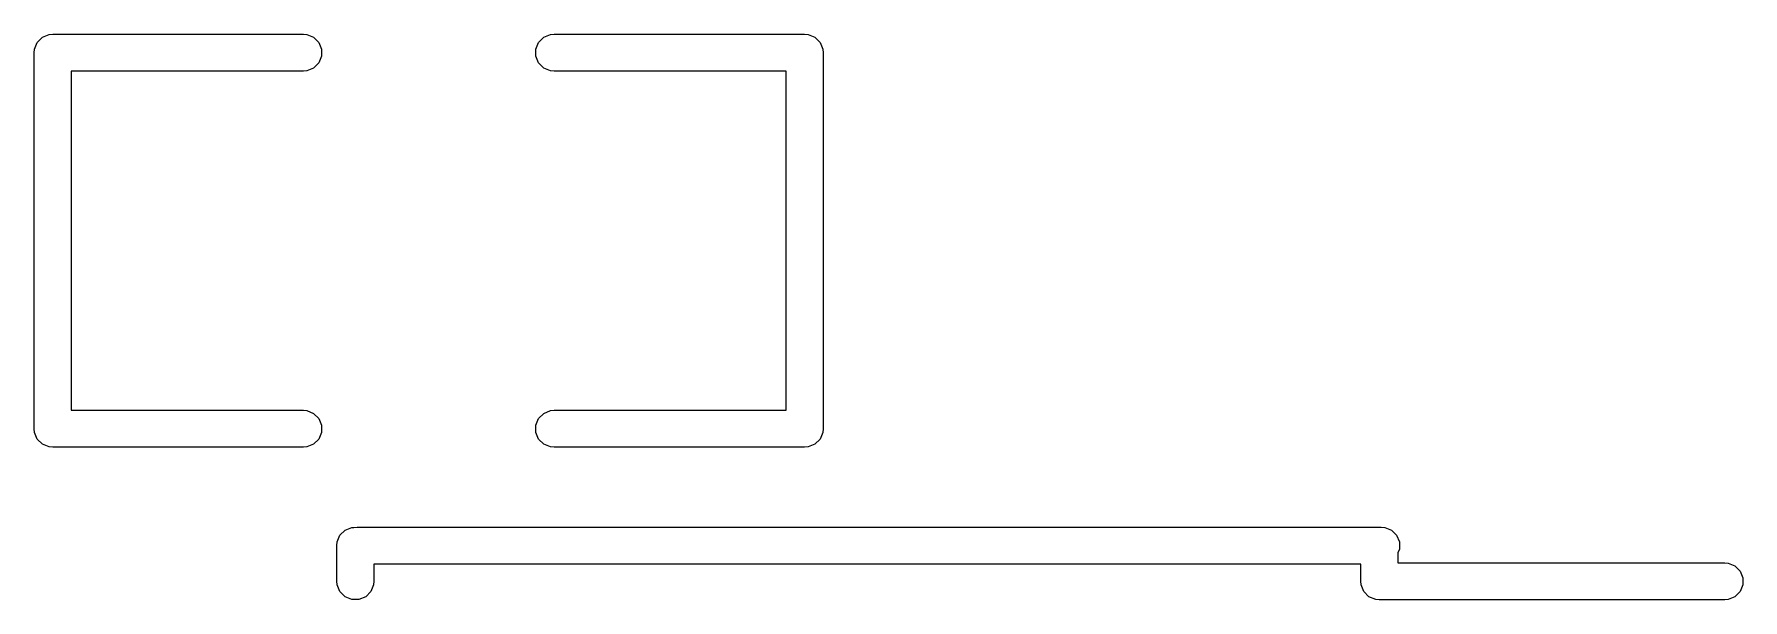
# Model space of a CAD drawing. Extents: x -2.1 to 1.75, y 0.25 to 2.72.
# Drawn here: x 0.3207 to 0.5934, y 2.3127 to 2.403 of the extents above; entities that cross this region are included whole.
import ezdxf

# ---------------------------------------------------------------- set-up
doc = ezdxf.new("R2010")
doc.units = 0
doc.header["$MEASUREMENT"] = 0
doc.layers.add('BLACK', color=7, linetype='CONTINUOUS')

msp = doc.modelspace()

# ---------------------------------------------------------------- linework, layer by layer
at = {"layer": 'BLACK', "linetype": 'CONTINUOUS'}
for p, q in [((0.32125, 2.40164), (0.32206, 2.40246)), ((0.32206, 2.40246), (0.32312, 2.4029)), ((0.32312, 2.4029), (0.3237, 2.40295)), ((0.3237, 2.40295), (0.3637, 2.40295)), ((0.3637, 2.40295), (0.36428, 2.4029)), ((0.36428, 2.4029), (0.36534, 2.40246)), ((0.36534, 2.40246), (0.36616, 2.40164)), ((0.40125, 2.40164), (0.40206, 2.40246)), ((0.40206, 2.40246), (0.40312, 2.4029)), ((0.40312, 2.4029), (0.4037, 2.40295)), ((0.4037, 2.40295), (0.4437, 2.40295)), ((0.4437, 2.40295), (0.44428, 2.4029)), ((0.44428, 2.4029), (0.44534, 2.40246)), ((0.44534, 2.40246), (0.44616, 2.40164)), ((0.32075, 2.4), (0.3208, 2.40058)), ((0.32075, 2.34), (0.32075, 2.4)), ((0.3208, 2.40058), (0.32125, 2.40164)), ((0.36616, 2.40164), (0.3666, 2.40058)), ((0.3666, 2.39942), (0.36616, 2.39836)), ((0.3666, 2.40058), (0.3666, 2.39942)), ((0.4008, 2.40058), (0.40125, 2.40164)), ((0.4008, 2.39942), (0.4008, 2.40058)), ((0.40125, 2.39836), (0.4008, 2.39942)), ((0.44616, 2.40164), (0.4466, 2.40058)), ((0.4466, 2.40058), (0.44665, 2.4)), ((0.44665, 2.4), (0.44665, 2.34)), ((0.3637, 2.39705), (0.32665, 2.39705)), ((0.32665, 2.39705), (0.32665, 2.34295)), ((0.36428, 2.3971), (0.3637, 2.39705)), ((0.36534, 2.39754), (0.36428, 2.3971)), ((0.36616, 2.39836), (0.36534, 2.39754)), ((0.40206, 2.39754), (0.40125, 2.39836)), ((0.40312, 2.3971), (0.40206, 2.39754)), ((0.4037, 2.39705), (0.40312, 2.3971)), ((0.44075, 2.39705), (0.4037, 2.39705)), ((0.44075, 2.34295), (0.44075, 2.39705)), ((0.32665, 2.34295), (0.3637, 2.34295)), ((0.3637, 2.34295), (0.36428, 2.3429)), ((0.36428, 2.3429), (0.36534, 2.34246)), ((0.36534, 2.34246), (0.36616, 2.34164)), ((0.40125, 2.34164), (0.40206, 2.34246)), ((0.40206, 2.34246), (0.40312, 2.3429)), ((0.40312, 2.3429), (0.4037, 2.34295)), ((0.4037, 2.34295), (0.44075, 2.34295)), ((0.3208, 2.33942), (0.32075, 2.34)), ((0.32125, 2.33836), (0.3208, 2.33942)), ((0.36616, 2.34164), (0.3666, 2.34058)), ((0.3666, 2.33942), (0.36616, 2.33836)), ((0.3666, 2.34058), (0.3666, 2.33942)), ((0.4008, 2.34058), (0.40125, 2.34164)), ((0.4008, 2.33942), (0.4008, 2.34058)), ((0.40125, 2.33836), (0.4008, 2.33942)), ((0.4466, 2.33942), (0.44616, 2.33836)), ((0.44665, 2.34), (0.4466, 2.33942)), ((0.32206, 2.33754), (0.32125, 2.33836)), ((0.32312, 2.3371), (0.32206, 2.33754)), ((0.3237, 2.33705), (0.32312, 2.3371)), ((0.3637, 2.33705), (0.3237, 2.33705)), ((0.36428, 2.3371), (0.3637, 2.33705)), ((0.36534, 2.33754), (0.36428, 2.3371)), ((0.36616, 2.33836), (0.36534, 2.33754)), ((0.40206, 2.33754), (0.40125, 2.33836)), ((0.40312, 2.3371), (0.40206, 2.33754)), ((0.4037, 2.33705), (0.40312, 2.3371)), ((0.4437, 2.33705), (0.4037, 2.33705)), ((0.44428, 2.3371), (0.4437, 2.33705)), ((0.44534, 2.33754), (0.44428, 2.3371)), ((0.44616, 2.33836), (0.44534, 2.33754)), ((0.36955, 2.32302), (0.37037, 2.32383)), ((0.37037, 2.32383), (0.37143, 2.32427)), ((0.37143, 2.32427), (0.37174, 2.32427)), ((0.37174, 2.32427), (0.37231, 2.32433)), ((0.37231, 2.32433), (0.5357, 2.32433)), ((0.5357, 2.32433), (0.53628, 2.32427)), ((0.53628, 2.32427), (0.53734, 2.32383)), ((0.53734, 2.32383), (0.53816, 2.32302)), ((0.36906, 2.32138), (0.36911, 2.32195)), ((0.36906, 2.31567), (0.36906, 2.32138)), ((0.36911, 2.32195), (0.36955, 2.32302)), ((0.53816, 2.32302), (0.5386, 2.32195)), ((0.5386, 2.3208), (0.53835, 2.3202)), ((0.5386, 2.32195), (0.5386, 2.3208)), ((0.53244, 2.31843), (0.37496, 2.31843)), ((0.37496, 2.31843), (0.37496, 2.31567)), ((0.53244, 2.31567), (0.53244, 2.31843)), ((0.53835, 2.3202), (0.53835, 2.31862)), ((0.53835, 2.31862), (0.59051, 2.31862)), ((0.59051, 2.31862), (0.59109, 2.31857)), ((0.59109, 2.31857), (0.59215, 2.31812)), ((0.59215, 2.31812), (0.59297, 2.31731)), ((0.36911, 2.31509), (0.36906, 2.31567)), ((0.36955, 2.31403), (0.36911, 2.31509)), ((0.3749, 2.31509), (0.37446, 2.31403)), ((0.37496, 2.31567), (0.3749, 2.31509)), ((0.5325, 2.31509), (0.53244, 2.31567)), ((0.53294, 2.31403), (0.5325, 2.31509)), ((0.59297, 2.31731), (0.59341, 2.31625)), ((0.59341, 2.31509), (0.59297, 2.31403)), ((0.59341, 2.31625), (0.59341, 2.31509)), ((0.37037, 2.31321), (0.36955, 2.31403)), ((0.37143, 2.31277), (0.37037, 2.31321)), ((0.37258, 2.31277), (0.37143, 2.31277)), ((0.37365, 2.31321), (0.37258, 2.31277)), ((0.37446, 2.31403), (0.37365, 2.31321)), ((0.53375, 2.31321), (0.53294, 2.31403)), ((0.53482, 2.31277), (0.53375, 2.31321)), ((0.53539, 2.31272), (0.53482, 2.31277)), ((0.59051, 2.31272), (0.53539, 2.31272)), ((0.59109, 2.31277), (0.59051, 2.31272)), ((0.59215, 2.31321), (0.59109, 2.31277)), ((0.59297, 2.31403), (0.59215, 2.31321))]:
    msp.add_line(p, q, dxfattribs=at)

doc.saveas('drawing.dxf')
